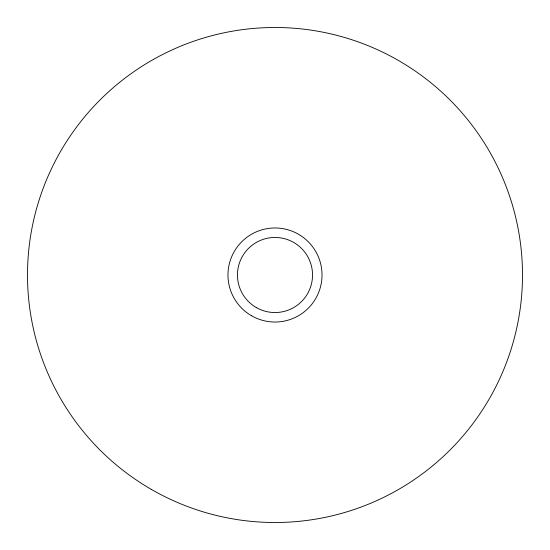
<?xml version="1.0" encoding="UTF-8"?>
<svg xmlns="http://www.w3.org/2000/svg" width="550" height="550" viewBox="0 0 550 550"><rect width="100%" height="100%" fill="white"/><g stroke="black" fill="none" stroke-linecap="round" stroke-linejoin="round"><path stroke-width="0.82" d="M151.25 489.342A247.5 247.5 0 0 0 522.5 275A247.5 247.5 0 0 0 151.25 60.658A247.5 247.5 0 0 0 151.25 489.342M251.488 315.728A47.025 47.025 0 0 0 322.025 275A47.025 47.025 0 0 0 251.488 234.272A47.025 47.025 0 0 0 251.488 315.728M256.231 307.512A37.538 37.538 0 0 0 312.538 275A37.538 37.538 0 0 0 256.231 242.488A37.538 37.538 0 0 0 256.231 307.512"/></g></svg>
